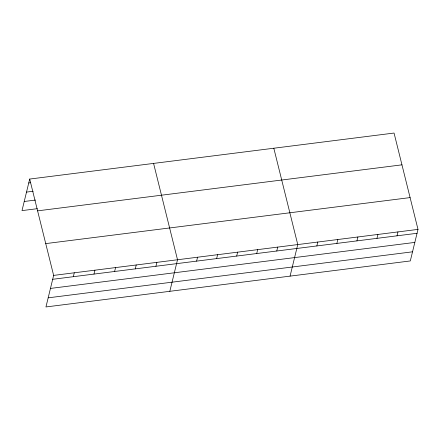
<?xml version="1.0" encoding="UTF-8"?>
<svg xmlns="http://www.w3.org/2000/svg" width="440" height="440" viewBox="0 0 440 440"><rect width="100%" height="100%" fill="white"/><g stroke="black" fill="none" stroke-linecap="round" stroke-linejoin="round"><path stroke-width="0.66" d="M29.695 179.058L53.636 275.402L45.947 306.955L410.306 260.942L418 229.389L394.053 133.045L29.695 179.058L22 210.612L37.318 208.681M73.332 276.694L74.283 272.795M93.979 274.087L94.93 270.188M114.626 271.48L115.577 267.581M135.273 268.873L136.224 264.974M155.925 266.266L156.871 262.361M169.829 291.308L177.518 259.754L153.577 163.416M196.609 261.124L197.56 257.224M216.651 258.594L217.602 254.694M236.687 256.064L237.639 252.164M256.729 253.534L257.68 249.634M276.771 251.004L277.723 247.104M290.07 276.122L297.759 244.574L273.818 148.231M316.85 245.944L317.801 242.039M336.892 243.408L337.838 239.509M356.928 240.878L357.88 236.979M376.97 238.348L377.922 234.448M397.007 235.818L397.958 231.919M28.743 182.958L30.74 182.71M26.516 192.088L33.176 191.246M24.222 201.487L35.547 200.057M37.593 210.854L401.957 164.84M45.733 243.606L410.097 197.593M53.636 275.402L418 229.389M52.685 279.301L417.049 233.288M50.463 288.425L414.827 242.413M48.169 297.831L412.533 251.818"/></g></svg>
